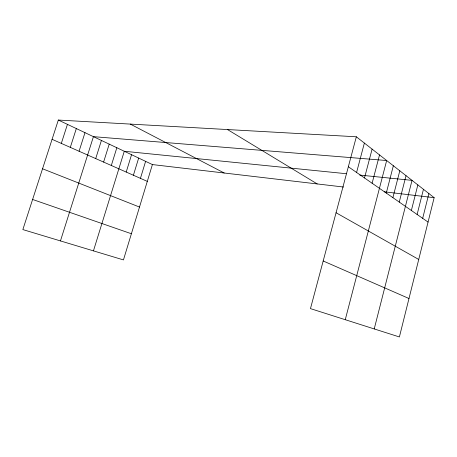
<?xml version="1.0" encoding="UTF-8"?>
<svg xmlns="http://www.w3.org/2000/svg" width="457" height="457" viewBox="0 0 457 457"><rect width="100%" height="100%" fill="white"/><g stroke="black" fill="none" stroke-linecap="round" stroke-linejoin="round"><path stroke-width="0.69" d="M356.34 136.786L434.15 197.675L399.395 336.952L310.463 308.618L356.34 136.786L58.325 120.048L22.85 229.585L123.453 259.913L152.404 164.571L343.578 187.033M422.679 218.337L428.889 193.557M411.363 210.483L417.841 184.908M417.115 214.476L423.456 189.307M374.226 328.931L412.031 180.366L359.768 175.077M399.264 202.085L406.022 175.665M392.889 197.658L399.801 170.792M345.258 319.706L386.668 160.521L93.428 136.66L60.45 240.925M386.285 193.077L393.351 165.748M372.112 183.24L379.527 154.929M364.503 177.956L372.101 149.119M356.586 172.46L364.378 143.075M140.43 178.344L145.612 161.355M133.398 175.242L138.665 158.065M126.206 172.066L131.559 154.706M93.445 250.87L124.287 151.261L346.543 173.74M111.319 165.485L116.843 147.742M103.608 162.081L109.223 144.132M95.713 158.59L101.42 140.442M79.078 151.244L84.985 132.667M70.309 147.371L76.33 128.566M61.318 143.401L67.447 124.361M384.411 191.831L434.15 197.675M32.607 199.463L131.399 233.75M42.547 168.776L139.505 207.05M323.179 260.976L408.986 298.507M52.087 139.322L147.303 181.383M58.325 120.048L152.404 164.571M130.325 124.093L224.198 173.003M336.061 212.745L418.732 259.456M227.5 129.548L317.221 183.937M348.343 166.736L428.06 222.073"/></g></svg>
